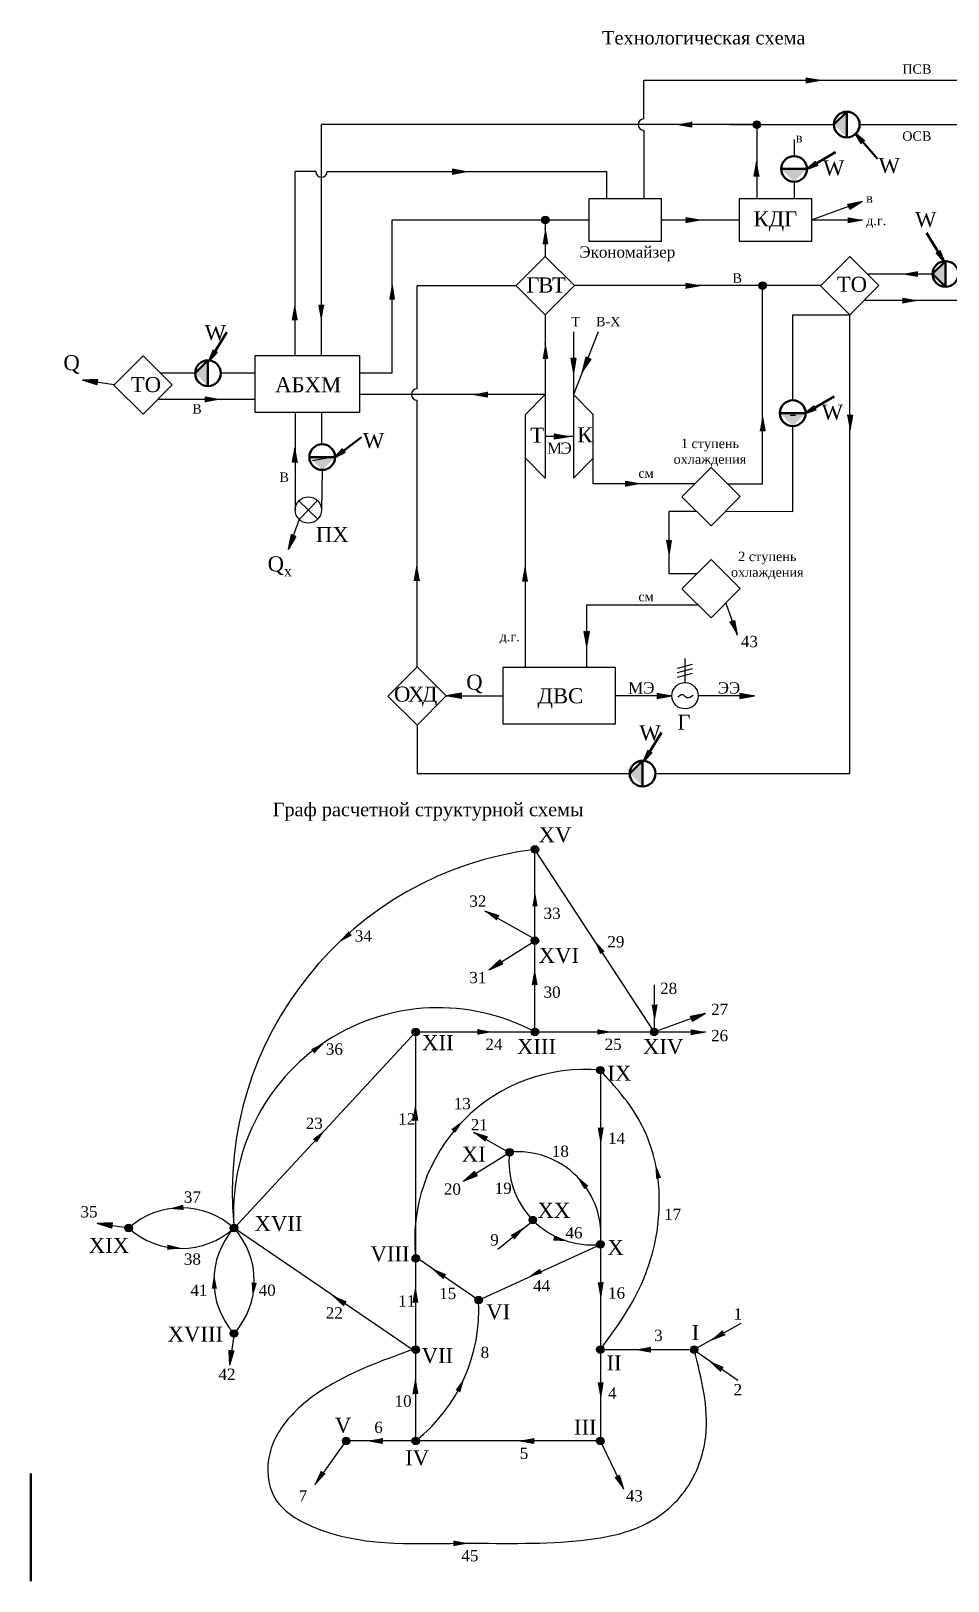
# Model space of a CAD drawing. Extents: x 1596 to 4332, y -1814 to 594.
# Drawn here: x 2235 to 2576, y 5 to 582 of the extents above; entities that cross this region are included whole.
import ezdxf

# ---------------------------------------------------------------- set-up
doc = ezdxf.new("R2010")
doc.units = 0
doc.header["$MEASUREMENT"] = 0
for name, color, linetype, lineweight in [('1 Схема структурная', 240, 'Continuous', 50), ('линии', 7, 'Continuous', 30), ('Оборудование', 7, 'Continuous', 30), ('Основная', 7, 'Continuous', 50)]:
    doc.layers.add(name, color=color, linetype=linetype, lineweight=lineweight)
doc.styles.add('МОЙСКИЙ', font='timesi.ttf')

msp = doc.modelspace()

# ---------------------------------------------------------------- hatches: boundary and pattern name
at = {"layer": '1 Схема структурная'}
h = msp.add_hatch(color=0, dxfattribs=at)
h.dxf.hatch_style = 1
h.paths.add_polyline_path([(2533.87, 547.26), (2538.67, 542.46), (2538.67, 552.05)])
h = msp.add_hatch(color=0, dxfattribs=at)
h.dxf.hatch_style = 1
h.paths.add_polyline_path([(2519.05, 525.94), (2523.85, 530.73), (2514.26, 530.73)])
h = msp.add_hatch(color=0, dxfattribs=at)
h.dxf.hatch_style = 1
h.paths.add_polyline_path([(2570.63, 491.64), (2575.43, 486.84), (2575.43, 496.43)])
h = msp.add_hatch(color=0, dxfattribs=at)
h.dxf.hatch_style = 1
h.paths.add_polyline_path([(2295.95, 454.68), (2300.74, 449.89), (2300.74, 459.47)])
h = msp.add_hatch(color=0, dxfattribs=at)
h.dxf.hatch_style = 1
h.paths.add_polyline_path([(2518.54, 435.01), (2523.33, 439.8), (2513.74, 439.8)])
h = msp.add_hatch(color=0, dxfattribs=at)
h.dxf.hatch_style = 1
h.paths.add_polyline_path([(2343.3, 418.64), (2348.1, 423.44), (2338.51, 423.44)])
h = msp.add_hatch(color=0, dxfattribs=at)
h.dxf.hatch_style = 1
h.paths.add_polyline_path([(2457.83, 305.62), (2462.62, 300.82), (2462.62, 310.41)])
at = {"layer": 'линии'}
h = msp.add_hatch(color=256, dxfattribs=at)
h.dxf.hatch_style = 1
h.paths.add_polyline_path([(2523.39, 564.7), (2523.39, 562.75), (2528.9, 563.73)])
h = msp.add_hatch(color=256, dxfattribs=at)
h.dxf.hatch_style = 1
h.paths.add_polyline_path([(2503.77, 547.26, 1), (2506.57, 547.26, 1)])
h = msp.add_hatch(color=256, dxfattribs=at)
h.dxf.hatch_style = 1
h.paths.add_polyline_path([(2475.3, 547.26), (2480.81, 546.29), (2480.81, 548.23)])
h = msp.add_hatch(color=256, dxfattribs=at)
h.dxf.hatch_style = 1
h.paths.add_polyline_path([(2505.17, 533.52), (2504.19, 528.01), (2506.14, 528.01)])
h = msp.add_hatch(color=256, dxfattribs=at)
h.dxf.hatch_style = 1
h.paths.add_polyline_path([(2391.64, 530.75), (2391.64, 528.81), (2397.16, 529.78)])
h = msp.add_hatch(color=256, dxfattribs=at)
h.dxf.hatch_style = 1
h.paths.add_polyline_path([(2544.55, 518.69), (2539.05, 517.63), (2539.75, 515.82)])
h = msp.add_hatch(color=256, dxfattribs=at)
h.dxf.hatch_style = 1
h.paths.add_polyline_path([(2424.98, 511.75, 1), (2427.78, 511.75, 1)])
h = msp.add_hatch(color=256, dxfattribs=at)
h.dxf.hatch_style = 1
h.paths.add_polyline_path([(2426.38, 508.56), (2427.35, 503.04), (2425.41, 503.04)])
h = msp.add_hatch(color=256, dxfattribs=at)
h.dxf.hatch_style = 1
h.paths.add_polyline_path([(2426.38, 508.56), (2427.35, 503.04), (2425.41, 503.04)])
h = msp.add_hatch(color=256, dxfattribs=at)
h.dxf.hatch_style = 1
h.paths.add_polyline_path([(2478.6, 512.72), (2478.6, 510.77), (2484.12, 511.75)])
h = msp.add_hatch(color=256, dxfattribs=at)
h.dxf.hatch_style = 1
h.paths.add_polyline_path([(2544.55, 511.75), (2539.04, 510.77), (2539.04, 512.72)])
h = msp.add_hatch(color=256, dxfattribs=at)
h.dxf.hatch_style = 1
h.paths.add_polyline_path([(2559.35, 491.64), (2564.86, 490.67), (2564.86, 492.61)])
h = msp.add_hatch(color=256, dxfattribs=at)
h.dxf.hatch_style = 1
h.paths.add_polyline_path([(2369.29, 487.94), (2370.27, 482.43), (2368.32, 482.43)])
h = msp.add_hatch(color=256, dxfattribs=at)
h.dxf.hatch_style = 1
h.paths.add_polyline_path([(2369.29, 487.94), (2370.27, 482.43), (2368.32, 482.43)])
h = msp.add_hatch(color=256, dxfattribs=at)
h.dxf.hatch_style = 1
h.paths.add_polyline_path([(2478.6, 488.27), (2478.6, 486.32), (2484.12, 487.3)])
h = msp.add_hatch(color=256, dxfattribs=at)
h.dxf.hatch_style = 1
h.paths.add_polyline_path([(2505.9, 487.3, 1), (2508.7, 487.3, 1)])
h = msp.add_hatch(color=256, dxfattribs=at)
h.dxf.hatch_style = 1
h.paths.add_polyline_path([(2333.23, 479.9), (2332.26, 474.39), (2334.2, 474.39)])
h = msp.add_hatch(color=256, dxfattribs=at)
h.dxf.hatch_style = 1
h.paths.add_polyline_path([(2343.03, 474.39), (2342.06, 479.9), (2344, 479.9)])
h = msp.add_hatch(color=256, dxfattribs=at)
h.dxf.hatch_style = 1
h.paths.add_polyline_path([(2564.86, 481.84), (2559.35, 480.87), (2559.35, 482.81)])
h = msp.add_hatch(color=256, dxfattribs=at)
h.dxf.hatch_style = 1
h.paths.add_polyline_path([(2426.38, 465.76), (2427.35, 460.24), (2425.41, 460.24)])
h = msp.add_hatch(color=256, dxfattribs=at)
h.dxf.hatch_style = 1
h.paths.add_polyline_path([(2426.38, 465.76), (2427.35, 460.24), (2425.41, 460.24)])
h = msp.add_hatch(color=256, dxfattribs=at)
h.dxf.hatch_style = 1
h.paths.add_polyline_path([(2436.83, 454.73), (2437.8, 460.24), (2435.86, 460.24)])
h = msp.add_hatch(color=256, dxfattribs=at)
h.dxf.hatch_style = 1
h.paths.add_polyline_path([(2436.83, 454.73), (2437.8, 460.24), (2435.86, 460.24)])
h = msp.add_hatch(color=256, dxfattribs=at)
h.dxf.hatch_style = 1
h.paths.add_polyline_path([(2440.16, 455.31), (2443.3, 459.95), (2441.52, 460.74)])
h = msp.add_hatch(color=256, dxfattribs=at)
h.dxf.hatch_style = 1
h.paths.add_polyline_path([(2440.16, 455.31), (2443.3, 459.95), (2441.52, 460.74)])
h = msp.add_hatch(color=256, dxfattribs=at)
h.dxf.hatch_style = 1
h.paths.add_polyline_path([(2254.04, 452.04), (2259.38, 450.37), (2259.63, 452.3)])
h = msp.add_hatch(color=256, dxfattribs=at)
h.dxf.hatch_style = 1
h.paths.add_polyline_path([(2305.31, 444.88), (2299.8, 445.85), (2299.8, 443.91)])
h = msp.add_hatch(color=256, dxfattribs=at)
h.dxf.hatch_style = 1
h.paths.add_polyline_path([(2399.22, 446.76), (2404.73, 445.79), (2404.73, 447.73)])
h = msp.add_hatch(color=256, dxfattribs=at)
h.dxf.hatch_style = 1
h.paths.add_polyline_path([(2507.27, 438.83), (2508.24, 433.31), (2506.29, 433.31)])
h = msp.add_hatch(color=256, dxfattribs=at)
h.dxf.hatch_style = 1
h.paths.add_polyline_path([(2539.78, 433.52), (2540.75, 439.04), (2538.81, 439.04)])
h = msp.add_hatch(color=256, dxfattribs=at)
h.dxf.hatch_style = 1
h.paths.add_polyline_path([(2429.71, 432.15), (2429.71, 430.2), (2435.23, 431.17)])
h = msp.add_hatch(color=256, dxfattribs=at)
h.dxf.hatch_style = 1
h.paths.add_polyline_path([(2333.23, 427.05), (2332.26, 421.54), (2334.2, 421.54)])
h = msp.add_hatch(color=256, dxfattribs=at)
h.dxf.hatch_style = 1
h.paths.add_polyline_path([(2461.91, 413.47), (2456.39, 414.44), (2456.39, 412.5)])
h = msp.add_hatch(color=256, dxfattribs=at)
h.dxf.hatch_style = 1
h.paths.add_polyline_path([(2333.5, 393.9), (2331.68, 394.59), (2330.63, 389.09)])
h = msp.add_hatch(color=256, dxfattribs=at)
h.dxf.hatch_style = 1
h.paths.add_polyline_path([(2472.33, 386.93), (2473.31, 392.44), (2471.36, 392.44)])
h = msp.add_hatch(color=256, dxfattribs=at)
h.dxf.hatch_style = 1
h.paths.add_polyline_path([(2378.65, 383.06), (2377.68, 377.55), (2379.62, 377.55)])
h = msp.add_hatch(color=256, dxfattribs=at)
h.dxf.hatch_style = 1
h.paths.add_polyline_path([(2418.95, 382.73), (2417.98, 377.22), (2419.93, 377.22)])
h = msp.add_hatch(color=256, dxfattribs=at)
h.dxf.hatch_style = 1
h.paths.add_polyline_path([(2441.72, 353.06), (2442.7, 358.57), (2440.75, 358.57)])
h = msp.add_hatch(color=256, dxfattribs=at)
h.dxf.hatch_style = 1
h.paths.add_polyline_path([(2497.9, 357.16), (2496.79, 362.65), (2494.98, 361.94)])
h = msp.add_hatch(color=256, dxfattribs=at)
h.dxf.hatch_style = 1
h.paths.add_polyline_path([(2389.52, 334.59), (2395.04, 333.62), (2395.04, 335.56)])
h = msp.add_hatch(color=256, dxfattribs=at)
h.dxf.hatch_style = 1
h.paths.add_polyline_path([(2468.01, 335.56), (2468.01, 333.62), (2473.52, 334.59)])
h = msp.add_hatch(color=256, dxfattribs=at)
h.dxf.hatch_style = 1
h.paths.add_polyline_path([(2498.81, 335.56), (2498.81, 333.62), (2504.32, 334.59)])
h = msp.add_hatch(color=256, dxfattribs=at)
h.dxf.hatch_style = 1
h.paths.add_polyline_path([(2421.14, 277.39, 1), (2423.94, 277.39, 1)])
h = msp.add_hatch(color=256, dxfattribs=at)
h.dxf.hatch_style = 1
h.paths.add_polyline_path([(2422.56, 261.71), (2421.58, 256.2), (2423.53, 256.2)])
h = msp.add_hatch(color=256, dxfattribs=at)
h.dxf.hatch_style = 1
h.paths.add_polyline_path([(2403.91, 254.42), (2408.29, 250.92), (2409.22, 252.63)])
h = msp.add_hatch(color=256, dxfattribs=at)
h.dxf.hatch_style = 1
h.paths.add_polyline_path([(2349.44, 242.71), (2354.36, 245.39), (2353.14, 246.91)])
h = msp.add_hatch(color=256, dxfattribs=at)
h.dxf.hatch_style = 1
h.paths.add_polyline_path([(2421.14, 243.41, 1), (2423.94, 243.41, 1)])
h = msp.add_hatch(color=256, dxfattribs=at)
h.dxf.hatch_style = 1
h.paths.add_polyline_path([(2444.67, 243.56), (2446.86, 238.41), (2448.49, 239.46)])
h = msp.add_hatch(color=256, dxfattribs=at)
h.dxf.hatch_style = 1
h.paths.add_polyline_path([(2405.31, 232.46), (2410.47, 234.63), (2409.42, 236.27)])
h = msp.add_hatch(color=256, dxfattribs=at)
h.dxf.hatch_style = 1
h.paths.add_polyline_path([(2422.56, 232.38), (2421.58, 226.86), (2423.53, 226.86)])
h = msp.add_hatch(color=256, dxfattribs=at)
h.dxf.hatch_style = 1
h.paths.add_polyline_path([(2466.94, 214.08), (2467.91, 219.59), (2465.96, 219.59)])
h = msp.add_hatch(color=256, dxfattribs=at)
h.dxf.hatch_style = 1
h.paths.add_polyline_path([(2486.01, 216.37), (2480.51, 215.31), (2481.2, 213.49)])
h = msp.add_hatch(color=256, dxfattribs=at)
h.dxf.hatch_style = 1
h.paths.add_polyline_path([(2376.74, 209.42, 1), (2379.54, 209.42, 1)])
h = msp.add_hatch(color=256, dxfattribs=at)
h.dxf.hatch_style = 1
h.paths.add_polyline_path([(2406.93, 209.42), (2401.42, 210.4), (2401.42, 208.45)])
h = msp.add_hatch(color=256, dxfattribs=at)
h.dxf.hatch_style = 1
h.paths.add_polyline_path([(2421.14, 209.42, 1), (2423.94, 209.42, 1)])
h = msp.add_hatch(color=256, dxfattribs=at)
h.dxf.hatch_style = 1
h.paths.add_polyline_path([(2451.33, 209.42), (2445.81, 210.4), (2445.81, 208.45)])
h = msp.add_hatch(color=256, dxfattribs=at)
h.dxf.hatch_style = 1
h.paths.add_polyline_path([(2465.54, 209.42, 1), (2468.34, 209.42, 1)])
h = msp.add_hatch(color=256, dxfattribs=at)
h.dxf.hatch_style = 1
h.paths.add_polyline_path([(2486.01, 209.42), (2480.49, 208.45), (2480.49, 210.4)])
h = msp.add_hatch(color=256, dxfattribs=at)
h.dxf.hatch_style = 1
h.paths.add_polyline_path([(2344.24, 205.48), (2339.22, 202.99), (2340.37, 201.43)])
h = msp.add_hatch(color=256, dxfattribs=at)
h.dxf.hatch_style = 1
h.paths.add_polyline_path([(2445.49, 195.19, 1), (2448.29, 195.19, 1)])
h = msp.add_hatch(color=256, dxfattribs=at)
h.dxf.hatch_style = 1
h.paths.add_polyline_path([(2378.16, 181.89), (2377.19, 176.37), (2379.13, 176.37)])
h = msp.add_hatch(color=256, dxfattribs=at)
h.dxf.hatch_style = 1
h.paths.add_polyline_path([(2395.88, 176.48), (2391.36, 173.18), (2392.76, 171.84)])
h = msp.add_hatch(color=256, dxfattribs=at)
h.dxf.hatch_style = 1
h.paths.add_polyline_path([(2446.88, 168.29), (2447.85, 173.81), (2445.9, 173.81)])
h = msp.add_hatch(color=256, dxfattribs=at)
h.dxf.hatch_style = 1
h.paths.add_polyline_path([(2344.3, 172.91), (2339.84, 169.53), (2341.26, 168.21)])
h = msp.add_hatch(color=256, dxfattribs=at)
h.dxf.hatch_style = 1
h.paths.add_polyline_path([(2399.62, 172.03), (2404, 168.54), (2404.93, 170.24)])
h = msp.add_hatch(color=256, dxfattribs=at)
h.dxf.hatch_style = 1
h.paths.add_polyline_path([(2411.67, 164.65, 1), (2414.47, 164.65, 1)])
h = msp.add_hatch(color=256, dxfattribs=at)
h.dxf.hatch_style = 1
h.paths.add_polyline_path([(2395.84, 153.71), (2401.01, 155.87), (2399.95, 157.51)])
h = msp.add_hatch(color=256, dxfattribs=at)
h.dxf.hatch_style = 1
h.paths.add_polyline_path([(2467.41, 160.32), (2467.62, 154.73), (2469.52, 155.14)])
h = msp.add_hatch(color=256, dxfattribs=at)
h.dxf.hatch_style = 1
h.paths.add_polyline_path([(2438.13, 155.72), (2440.93, 150.87), (2442.42, 152.13)])
h = msp.add_hatch(color=256, dxfattribs=at)
h.dxf.hatch_style = 1
h.paths.add_polyline_path([(2286.09, 143.57), (2291.68, 143.15), (2291.49, 145.08)])
h = msp.add_hatch(color=256, dxfattribs=at)
h.dxf.hatch_style = 1
h.paths.add_polyline_path([(2420.35, 139.37, 1), (2423.15, 139.37, 1)])
h = msp.add_hatch(color=256, dxfattribs=at)
h.dxf.hatch_style = 1
h.paths.add_polyline_path([(2259.43, 138.1), (2264.77, 136.42), (2265.02, 138.35)])
h = msp.add_hatch(color=256, dxfattribs=at)
h.dxf.hatch_style = 1
h.paths.add_polyline_path([(2269.81, 136.39, 1), (2272.61, 136.39, 1)])
h = msp.add_hatch(color=256, dxfattribs=at)
h.dxf.hatch_style = 1
h.paths.add_polyline_path([(2309.06, 136.39, 1), (2311.86, 136.39, 1)])
h = msp.add_hatch(color=256, dxfattribs=at)
h.dxf.hatch_style = 1
h.paths.add_polyline_path([(2418.51, 136.48), (2413.68, 133.64), (2414.95, 132.16)])
h = msp.add_hatch(color=256, dxfattribs=at)
h.dxf.hatch_style = 1
h.paths.add_polyline_path([(2434.92, 131.5), (2429.32, 131.78), (2429.76, 133.68)])
h = msp.add_hatch(color=256, dxfattribs=at)
h.dxf.hatch_style = 1
h.paths.add_polyline_path([(2291.11, 128.88), (2285.68, 130.25), (2285.53, 128.31)])
h = msp.add_hatch(color=256, dxfattribs=at)
h.dxf.hatch_style = 1
h.paths.add_polyline_path([(2445.49, 130.3, 1), (2448.29, 130.3, 1)])
h = msp.add_hatch(color=256, dxfattribs=at)
h.dxf.hatch_style = 1
h.paths.add_polyline_path([(2376.74, 125.13, 1), (2379.54, 125.13, 1)])
h = msp.add_hatch(color=256, dxfattribs=at)
h.dxf.hatch_style = 1
h.paths.add_polyline_path([(2384.33, 121.33), (2388.43, 117.53), (2389.49, 119.16)])
h = msp.add_hatch(color=256, dxfattribs=at)
h.dxf.hatch_style = 1
h.paths.add_polyline_path([(2419.84, 117.99), (2425.21, 119.57), (2424.35, 121.31)])
h = msp.add_hatch(color=256, dxfattribs=at)
h.dxf.hatch_style = 1
h.paths.add_polyline_path([(2303.01, 119.34), (2302.16, 113.8), (2304.1, 113.84)])
h = msp.add_hatch(color=256, dxfattribs=at)
h.dxf.hatch_style = 1
h.paths.add_polyline_path([(2317.35, 110.59), (2318.95, 115.95), (2317.02, 116.18)])
h = msp.add_hatch(color=256, dxfattribs=at)
h.dxf.hatch_style = 1
h.paths.add_polyline_path([(2446.88, 110.69), (2447.85, 116.2), (2445.9, 116.2)])
h = msp.add_hatch(color=256, dxfattribs=at)
h.dxf.hatch_style = 1
h.paths.add_polyline_path([(2347.28, 111.26), (2351.38, 107.45), (2352.44, 109.09)])
h = msp.add_hatch(color=256, dxfattribs=at)
h.dxf.hatch_style = 1
h.paths.add_polyline_path([(2378.16, 114.1), (2377.19, 108.58), (2379.13, 108.58)])
h = msp.add_hatch(color=256, dxfattribs=at)
h.dxf.hatch_style = 1
h.paths.add_polyline_path([(2400.15, 109.58, 1), (2402.95, 109.58, 1)])
h = msp.add_hatch(color=256, dxfattribs=at)
h.dxf.hatch_style = 1
h.paths.add_polyline_path([(2311.86, 97.14, 1), (2309.06, 97.14, 1)])
h = msp.add_hatch(color=256, dxfattribs=at)
h.dxf.hatch_style = 1
h.paths.add_polyline_path([(2488.12, 94.7), (2493.35, 96.69), (2492.36, 98.36)])
h = msp.add_hatch(color=256, dxfattribs=at)
h.dxf.hatch_style = 1
h.paths.add_polyline_path([(2376.74, 91.15, 1), (2379.54, 91.15, 1)])
h = msp.add_hatch(color=256, dxfattribs=at)
h.dxf.hatch_style = 1
h.paths.add_polyline_path([(2445.49, 91.15, 1), (2448.29, 91.15, 1)])
h = msp.add_hatch(color=256, dxfattribs=at)
h.dxf.hatch_style = 1
h.paths.add_polyline_path([(2480.43, 91.15, 1), (2483.23, 91.15, 1)])
h = msp.add_hatch(color=256, dxfattribs=at)
h.dxf.hatch_style = 1
h.paths.add_polyline_path([(2308.76, 85.36), (2310.43, 90.7), (2308.5, 90.95)])
h = msp.add_hatch(color=256, dxfattribs=at)
h.dxf.hatch_style = 1
h.paths.add_polyline_path([(2459.95, 91.15), (2465.46, 90.17), (2465.46, 92.12)])
h = msp.add_hatch(color=256, dxfattribs=at)
h.dxf.hatch_style = 1
h.paths.add_polyline_path([(2487.68, 86.82), (2491.79, 83.01), (2492.85, 84.65)])
h = msp.add_hatch(color=256, dxfattribs=at)
h.dxf.hatch_style = 1
h.paths.add_polyline_path([(2378.16, 80.12), (2377.19, 74.6), (2379.13, 74.6)])
h = msp.add_hatch(color=256, dxfattribs=at)
h.dxf.hatch_style = 1
h.paths.add_polyline_path([(2396.28, 80.6), (2392.95, 76.1), (2394.69, 75.23)])
h = msp.add_hatch(color=256, dxfattribs=at)
h.dxf.hatch_style = 1
h.paths.add_polyline_path([(2446.88, 73.4), (2447.85, 78.91), (2445.9, 78.91)])
h = msp.add_hatch(color=256, dxfattribs=at)
h.dxf.hatch_style = 1
h.paths.add_polyline_path([(2350.81, 57.17, 1), (2353.61, 57.17, 1)])
h = msp.add_hatch(color=256, dxfattribs=at)
h.dxf.hatch_style = 1
h.paths.add_polyline_path([(2360.17, 57.17), (2365.68, 56.19), (2365.68, 58.14)])
h = msp.add_hatch(color=256, dxfattribs=at)
h.dxf.hatch_style = 1
h.paths.add_polyline_path([(2376.74, 57.17, 1), (2379.54, 57.17, 1)])
h = msp.add_hatch(color=256, dxfattribs=at)
h.dxf.hatch_style = 1
h.paths.add_polyline_path([(2416.44, 57.17), (2421.95, 56.19), (2421.95, 58.14)])
h = msp.add_hatch(color=256, dxfattribs=at)
h.dxf.hatch_style = 1
h.paths.add_polyline_path([(2445.49, 57.17, 1), (2448.29, 57.17, 1)])
h = msp.add_hatch(color=256, dxfattribs=at)
h.dxf.hatch_style = 1
h.paths.add_polyline_path([(2340.49, 40.98), (2344.41, 44.99), (2342.8, 46.08)])
h = msp.add_hatch(color=256, dxfattribs=at)
h.dxf.hatch_style = 1
h.paths.add_polyline_path([(2455.49, 39.13), (2453.85, 44.49), (2452.12, 43.6)])
h = msp.add_hatch(color=256, dxfattribs=at)
h.dxf.hatch_style = 1
h.paths.add_polyline_path([(2397.97, 19.02), (2392.45, 19.99), (2392.45, 18.04)])

# ---------------------------------------------------------------- linework, layer by layer
at = {"layer": '1 Схема структурная', "color": 0}
for p, q in [((2533.87, 547.26), (2538.67, 552.05)), ((2538.67, 552.05), (2538.67, 542.46)), ((2542.01, 543.82), (2550.13, 534.52)), ((2542.01, 543.82), (2545.29, 541.1)), ((2542.01, 543.82), (2544.23, 540.18)), ((2523.85, 530.73), (2534.49, 536.98)), ((2523.85, 530.73), (2527.12, 533.45)), ((2523.85, 530.73), (2527.83, 532.24)), ((2514.26, 530.73), (2523.85, 530.73)), ((2574.79, 496.39), (2568.34, 506.92)), ((2570.63, 491.64), (2575.43, 496.43)), ((2574.79, 496.39), (2572.01, 499.62)), ((2574.79, 496.39), (2573.21, 500.34)), ((2575.43, 496.43), (2575.43, 486.84)), ((2575.43, 486.84), (2570.63, 491.64)), ((2301.38, 459.43), (2307.83, 469.96)), ((2301.38, 459.43), (2302.96, 463.39)), ((2301.38, 459.43), (2304.15, 462.66)), ((2295.95, 454.68), (2300.74, 459.47)), ((2300.74, 459.47), (2300.74, 449.89)), ((2523.33, 439.8), (2533.98, 446.06)), ((2513.74, 439.8), (2523.33, 439.8)), ((2523.33, 439.8), (2526.61, 442.52)), ((2523.33, 439.8), (2527.32, 441.31)), ((2348.1, 423.44), (2357.94, 430.88)), ((2338.51, 423.44), (2348.1, 423.44)), ((2348.1, 423.44), (2351.01, 426.54)), ((2348.1, 423.44), (2351.86, 425.43)), ((2463.26, 310.37), (2469.71, 320.9)), ((2463.26, 310.37), (2464.84, 314.33)), ((2463.26, 310.37), (2466.03, 313.6)), ((2457.83, 305.62), (2462.62, 310.41)), ((2462.62, 310.41), (2462.62, 300.82))]:
    msp.add_line(p, q, dxfattribs=at)
for centre in [(2538.67, 547.26), (2519.05, 530.73), (2575.43, 491.64), (2300.74, 454.68), (2518.54, 439.8), (2343.3, 423.44), (2462.62, 305.62)]:
    msp.add_circle(centre, 4.79, dxfattribs=at)
at = {"layer": 'линии'}
for p, q in [((2463.07, 549.36), (2463.07, 563.73)), ((2463.07, 563.73), (2582.2, 563.73)), ((2523.39, 564.7), (2528.9, 563.73)), ((2523.39, 562.75), (2528.9, 563.73)), ((2343.03, 461.33), (2343.03, 547.26)), ((2505.17, 547.26), (2343.03, 547.26)), ((2463.07, 545.16), (2463.07, 519.79)), ((2480.81, 546.29), (2475.3, 547.26)), ((2480.81, 548.23), (2480.81, 546.29)), ((2495.13, 547.26), (2533.87, 547.26)), ((2505.17, 547.26), (2505.17, 519.79)), ((2543.46, 547.26), (2582.2, 547.26)), ((2519.05, 541.67), (2519.05, 535.52)), ((2504.19, 528.01), (2505.17, 533.52)), ((2333.23, 461.33), (2333.23, 529.78)), ((2340.93, 529.78), (2333.23, 529.78)), ((2345.13, 529.78), (2449.18, 529.78)), ((2391.64, 530.75), (2397.16, 529.78)), ((2391.64, 528.81), (2397.16, 529.78)), ((2449.18, 529.78), (2449.18, 519.79)), ((2506.14, 528.01), (2504.19, 528.01)), ((2519.05, 525.94), (2519.05, 519.79)), ((2525.48, 511.75), (2544.55, 518.69)), ((2539.05, 517.63), (2544.55, 518.69)), ((2539.75, 515.82), (2539.05, 517.63)), ((2539.75, 515.82), (2544.55, 518.69)), ((2369.29, 454.68), (2369.29, 511.75)), ((2369.29, 511.75), (2442.75, 511.75)), ((2426.38, 511.75), (2426.38, 498.12)), ((2427.35, 503.04), (2426.38, 508.56)), ((2427.35, 503.04), (2426.38, 508.56)), ((2469.5, 511.75), (2498.74, 511.75)), ((2478.6, 512.72), (2484.12, 511.75)), ((2478.6, 510.77), (2484.12, 511.75)), ((2525.48, 511.75), (2544.55, 511.75)), ((2539.04, 510.77), (2544.55, 511.75)), ((2425.41, 503.04), (2427.35, 503.04)), ((2425.41, 503.04), (2427.35, 503.04)), ((2426.38, 498.12), (2437.25, 487.3)), ((2539.78, 498.12), (2550.65, 487.3)), ((2546.29, 491.64), (2570.63, 491.64)), ((2564.86, 490.67), (2559.35, 491.64)), ((2564.86, 492.61), (2564.86, 490.67)), ((2370.27, 482.43), (2369.29, 487.94)), ((2370.27, 482.43), (2369.29, 487.94)), ((2415.51, 487.21), (2378.65, 487.21)), ((2378.65, 448.86), (2378.65, 487.21)), ((2426.38, 476.38), (2415.51, 487.21)), ((2437.25, 487.3), (2426.38, 476.38)), ((2528.99, 487.3), (2437.25, 487.3)), ((2478.6, 488.27), (2484.12, 487.3)), ((2478.6, 486.32), (2484.12, 487.3)), ((2507.3, 413.47), (2507.3, 487.3)), ((2539.78, 476.38), (2528.91, 487.21)), ((2550.65, 487.3), (2539.78, 476.38)), ((2332.26, 474.39), (2333.23, 479.9)), ((2342.06, 479.9), (2343.03, 474.39)), ((2344, 479.9), (2342.06, 479.9)), ((2368.32, 482.43), (2370.27, 482.43)), ((2368.32, 482.43), (2370.27, 482.43)), ((2545.22, 481.84), (2611.61, 481.84)), ((2559.35, 480.87), (2564.86, 481.84)), ((2426.38, 476.38), (2426.38, 446.76)), ((2518.54, 444.6), (2518.54, 476.38)), ((2518.54, 476.38), (2539.78, 476.38)), ((2539.78, 305.62), (2539.78, 476.38)), ((2436.83, 470.03), (2436.83, 446.76)), ((2446.08, 470.03), (2436.83, 446.76)), ((2427.35, 460.24), (2426.38, 465.76)), ((2427.35, 460.24), (2426.38, 465.76)), ((2276.6, 461.17), (2287.47, 450.34)), ((2425.41, 460.24), (2427.35, 460.24)), ((2425.41, 460.24), (2427.35, 460.24)), ((2435.86, 460.24), (2436.83, 454.73)), ((2435.86, 460.24), (2437.8, 460.24)), ((2435.86, 460.24), (2436.83, 454.73)), ((2435.86, 460.24), (2437.8, 460.24)), ((2437.8, 460.24), (2436.83, 454.73)), ((2437.8, 460.24), (2436.83, 454.73)), ((2441.52, 460.74), (2440.16, 455.31)), ((2441.52, 460.74), (2440.16, 455.31)), ((2443.3, 459.95), (2440.16, 455.31)), ((2443.3, 459.95), (2440.16, 455.31)), ((2441.52, 460.74), (2443.3, 459.95)), ((2441.52, 460.74), (2443.3, 459.95)), ((2259.63, 452.3), (2254.04, 452.04)), ((2265.81, 450.34), (2254.04, 452.04)), ((2259.38, 450.37), (2254.04, 452.04)), ((2259.63, 452.3), (2259.38, 450.37)), ((2276.6, 439.42), (2265.73, 450.25)), ((2287.47, 450.34), (2276.6, 439.42)), ((2295.95, 454.68), (2283.11, 454.68)), ((2318.37, 454.68), (2305.54, 454.68)), ((2369.29, 454.68), (2357.14, 454.68)), ((2318.37, 444.88), (2282.04, 444.88)), ((2299.8, 445.85), (2305.31, 444.88)), ((2299.8, 443.91), (2299.8, 445.85)), ((2426.38, 446.76), (2357.14, 446.76)), ((2378.65, 345.42), (2378.65, 444.66)), ((2404.73, 445.79), (2399.22, 446.76)), ((2404.73, 447.73), (2404.73, 445.79)), ((2418.95, 439.33), (2426.38, 446.76)), ((2426.38, 446.76), (2426.38, 415.59)), ((2444.26, 439.33), (2436.83, 446.76)), ((2436.83, 446.76), (2436.83, 415.59)), ((2333.23, 440.11), (2333.23, 403.77)), ((2343.03, 440.11), (2343.03, 428.22)), ((2418.95, 423.02), (2418.95, 439.33)), ((2444.26, 423.02), (2444.26, 439.33)), ((2508.24, 433.31), (2507.27, 438.83)), ((2517.57, 439.04), (2519.51, 439.04)), ((2538.81, 439.04), (2540.75, 439.04)), ((2540.75, 439.04), (2539.78, 433.52)), ((2506.29, 433.31), (2508.24, 433.31)), ((2518.54, 403.22), (2518.54, 435.01)), ((2436.88, 431.17), (2426.38, 431.17)), ((2429.71, 432.15), (2435.23, 431.17)), ((2429.71, 432.15), (2429.71, 430.2)), ((2429.71, 430.2), (2435.23, 431.17)), ((2332.26, 421.54), (2333.23, 427.05)), ((2334.2, 421.54), (2332.26, 421.54)), ((2339.68, 422.19), (2345.2, 423.16)), ((2418.95, 413.47), (2418.95, 423.02)), ((2418.95, 423.02), (2426.38, 415.59)), ((2444.26, 423.02), (2436.83, 415.59)), ((2444.26, 413.47), (2444.26, 423.02)), ((2343.3, 418.64), (2343.03, 403.77)), ((2488.15, 419.55), (2499.02, 408.72)), ((2418.95, 345.09), (2418.95, 413.47)), ((2482.09, 413.47), (2444.26, 413.47)), ((2456.39, 414.44), (2461.91, 413.47)), ((2456.39, 412.5), (2456.39, 414.44)), ((2494.21, 413.47), (2507.3, 413.47)), ((2488.15, 397.81), (2477.28, 408.64)), ((2499.02, 408.72), (2488.15, 397.81)), ((2334.7, 400.28), (2330.63, 389.09)), ((2472.33, 403.22), (2472.33, 379.95)), ((2482.75, 403.22), (2472.33, 403.22)), ((2493.58, 403.26), (2518.54, 403.22)), ((2331.68, 394.59), (2330.63, 389.09)), ((2333.5, 393.9), (2330.63, 389.09)), ((2333.5, 393.9), (2331.68, 394.59)), ((2471.36, 392.44), (2473.31, 392.44)), ((2473.31, 392.44), (2472.33, 386.93)), ((2377.68, 377.55), (2378.65, 383.06)), ((2417.98, 377.22), (2418.95, 382.73)), ((2488.15, 385.36), (2499.02, 374.53)), ((2379.62, 377.55), (2377.68, 377.55)), ((2419.93, 377.22), (2417.98, 377.22)), ((2482.75, 379.95), (2472.33, 379.95)), ((2488.15, 363.62), (2477.28, 374.45)), ((2499.02, 374.53), (2488.15, 363.62)), ((2441.72, 368.36), (2441.72, 345.09)), ((2483.4, 368.36), (2441.72, 368.36)), ((2493.58, 369.07), (2497.9, 357.16)), ((2440.75, 358.57), (2441.72, 353.06)), ((2440.75, 358.57), (2442.7, 358.57)), ((2442.7, 358.57), (2441.72, 353.06)), ((2494.98, 361.94), (2496.79, 362.65)), ((2496.79, 362.65), (2497.9, 357.16)), ((2475.68, 344.85), (2481.17, 346.32)), ((2478.42, 339.49), (2478.42, 348.46)), ((2378.65, 345.42), (2389.52, 334.59)), ((2475.68, 343.23), (2481.17, 344.7)), ((2475.68, 341.53), (2481.17, 343)), ((2395.04, 335.56), (2389.52, 334.59)), ((2395.04, 335.56), (2395.04, 333.62)), ((2468.01, 335.56), (2473.52, 334.59)), ((2468.01, 335.56), (2468.01, 333.62)), ((2498.81, 335.56), (2504.32, 334.59)), ((2498.81, 335.56), (2498.81, 333.62)), ((2378.65, 323.67), (2367.78, 334.5)), ((2389.52, 334.59), (2378.65, 323.67)), ((2389.52, 334.59), (2410.52, 334.59)), ((2395.04, 333.62), (2389.52, 334.59)), ((2473.52, 334.59), (2452.52, 334.59)), ((2468.01, 333.62), (2473.52, 334.59)), ((2504.32, 334.59), (2483.32, 334.59)), ((2498.81, 333.62), (2504.32, 334.59)), ((2378.65, 323.67), (2378.65, 305.62)), ((2378.65, 305.62), (2457.83, 305.62)), ((2467.42, 305.62), (2539.78, 305.62)), ((2422.54, 243.41), (2422.54, 277.39)), ((2466.94, 209.42), (2422.54, 277.39)), ((2421.58, 244.43), (2403.91, 254.42)), ((2409.22, 252.63), (2403.91, 254.42)), ((2422.54, 243.19), (2405.31, 232.46)), ((2422.54, 209.42), (2422.54, 243.41)), ((2409.42, 236.27), (2405.31, 232.46)), ((2410.47, 234.63), (2405.31, 232.46)), ((2409.42, 236.27), (2410.47, 234.63)), ((2421.58, 226.86), (2422.56, 232.38)), ((2466.94, 226.95), (2466.94, 209.42)), ((2467.91, 219.59), (2466.94, 214.08)), ((2466.94, 209.42), (2486.01, 216.37)), ((2480.51, 215.31), (2486.01, 216.37)), ((2481.2, 213.49), (2480.51, 215.31)), ((2481.2, 213.49), (2486.01, 216.37)), ((2310.46, 136.39), (2378.14, 209.42)), ((2378.14, 125.13), (2378.14, 209.42)), ((2378.14, 209.42), (2422.54, 209.42)), ((2401.42, 208.45), (2401.42, 210.4)), ((2422.54, 209.42), (2466.94, 209.42)), ((2466.94, 209.42), (2486.01, 209.42)), ((2480.49, 208.45), (2486.01, 209.42)), ((2446.89, 195.19), (2446.89, 96.31)), ((2377.19, 176.37), (2378.16, 181.89)), ((2447.85, 173.81), (2446.88, 168.29)), ((2413.07, 164.43), (2399.62, 172.03)), ((2404.93, 170.24), (2399.62, 172.03)), ((2413.07, 164.43), (2395.84, 153.71)), ((2399.95, 157.51), (2395.84, 153.71)), ((2401.01, 155.87), (2395.84, 153.71)), ((2399.95, 157.51), (2401.01, 155.87)), ((2408.66, 128.5), (2423.09, 140.2)), ((2265.02, 138.35), (2259.43, 138.1)), ((2264.77, 136.42), (2259.43, 138.1)), ((2271.21, 136.39), (2259.43, 138.09)), ((2265.02, 138.35), (2264.77, 136.42)), ((2376.74, 91.15), (2310.46, 136.39)), ((2413.68, 133.64), (2418.51, 136.48)), ((2401.55, 109.58), (2446.89, 130.3)), ((2446.89, 130.3), (2446.89, 57.17)), ((2378.14, 91.15), (2378.14, 125.13)), ((2401.55, 109.58), (2379.45, 124.66)), ((2388.43, 117.53), (2384.33, 121.33)), ((2447.85, 116.2), (2446.88, 110.69)), ((2351.38, 107.45), (2347.28, 111.26)), ((2377.19, 108.58), (2378.16, 114.1)), ((2499.17, 100.91), (2482.98, 91.81)), ((2310.46, 97.14), (2308.76, 85.36)), ((2493.35, 96.69), (2488.12, 94.7)), ((2308.5, 90.95), (2308.76, 85.36)), ((2308.5, 90.95), (2310.43, 90.7)), ((2310.43, 90.7), (2308.76, 85.36)), ((2378.14, 57.17), (2378.14, 91.15)), ((2446.89, 91.15), (2483.23, 91.15)), ((2465.46, 90.17), (2459.95, 91.15)), ((2465.46, 92.12), (2465.46, 90.17)), ((2498.15, 79.67), (2482.81, 90.15)), ((2491.79, 83.01), (2487.68, 86.82)), ((2377.19, 74.6), (2378.16, 80.12)), ((2447.85, 78.91), (2446.88, 73.4)), ((2365.68, 58.14), (2365.68, 56.19)), ((2421.95, 58.14), (2421.95, 56.19)), ((2351.37, 56.04), (2340.49, 40.98)), ((2446.89, 57.17), (2352.21, 57.17)), ((2365.68, 56.19), (2360.17, 57.17)), ((2421.95, 56.19), (2416.44, 57.17)), ((2447.48, 55.89), (2455.49, 39.13)), ((2344.41, 44.99), (2340.49, 40.98)), ((2453.85, 44.49), (2455.49, 39.13)), ((2392.45, 18.04), (2392.45, 19.99))]:
    msp.add_line(p, q, dxfattribs=at)
for points in [[(2442.75, 519.79), (2469.5, 519.79), (2469.5, 503.71), (2442.75, 503.71)], [(2498.74, 519.79), (2525.48, 519.79), (2525.48, 503.71), (2498.74, 503.71)], [(2318.37, 461.33), (2357.14, 461.33), (2357.14, 440.11), (2318.37, 440.11)]]:
    msp.add_lwpolyline(points, close=True, dxfattribs=at)
for centre in [(2505.17, 547.26), (2426.38, 511.75), (2507.3, 487.3), (2422.54, 277.39), (2422.54, 243.41), (2378.14, 209.42), (2422.54, 209.42), (2466.94, 209.42), (2446.89, 195.19), (2413.07, 164.65), (2421.75, 139.37), (2271.21, 136.39), (2310.46, 136.39), (2446.89, 130.3), (2378.14, 125.13), (2401.55, 109.58), (2310.46, 97.14), (2378.14, 91.15), (2446.89, 91.15), (2481.83, 91.15), (2352.21, 57.17), (2378.14, 57.17), (2446.89, 57.17)]:
    msp.add_circle(centre, 1.4, dxfattribs=at)
for centre, radius, start, end in [((2463.07, 547.26), 2.1, 90, 270), ((2343.03, 529.78), 2.1, 180, 0), ((2378.65, 446.76), 2.1, 90, 270), ((2438.31, 149.85), 128.51, 97.05081, 185.38349), ((2386.55, 142.14), 76.3, 61.85556, 184.32273), ((2441.09, 132.12), 63.34, 84.74523, 186.34329), ((2443.79, 161.07), 30.93, 173.35451, 275.75165), ((2416.17, 133.87), 30.93, 353.35451, 95.75165), ((2290.83, 114.6), 29.33, 47.98483, 132.01517), ((2290.83, 158.18), 29.33, 227.98483, 312.01517), ((2332.25, 116.76), 29.33, 137.98483, 222.01517), ((2288.67, 116.76), 29.33, 317.98483, 42.01517), ((2339.18, 105.99), 62.47, 308.58786, 3.28786)]:
    msp.add_arc(centre, radius, start, end, dxfattribs=at)
for points in [[(2475.69, 334.08), (2477.43, 335.07), (2479.15, 333.99), (2481.44, 334.8)], [(2446.89, 91.15), (2461.13, 113.24), (2468.53, 153.03), (2461.77, 175.84), (2446.89, 195.19)], [(2377.95, 91.46), (2347.13, 78.44), (2331.93, 66.78), (2323.73, 52.38), (2325.5, 36.15), (2339.31, 25.44), (2394.55, 19.04), (2437.82, 19.91), (2465.85, 27.38), (2478.95, 39.4), (2486.12, 58.86), (2485.45, 75.13), (2481.9, 90.59)]]:
    msp.add_spline(points, degree=3, dxfattribs=at)
at = {"layer": 'Оборудование'}
for p, q in [((2415.59, 487.3), (2426.38, 498.12)), ((2528.99, 487.3), (2539.78, 498.12)), ((2265.81, 450.34), (2276.6, 461.17)), ((2477.36, 408.72), (2488.15, 419.55)), ((2341.63, 400.34), (2334.63, 407.21)), ((2334.7, 400.28), (2341.56, 407.27)), ((2477.36, 374.53), (2488.15, 385.36)), ((2367.86, 334.59), (2378.65, 345.42)), ((2452.52, 345.09), (2410.52, 345.09)), ((2410.52, 345.09), (2410.52, 324.09)), ((2452.52, 345.09), (2445.52, 345.09)), ((2452.52, 324.09), (2452.52, 345.09)), ((2410.52, 324.09), (2452.52, 324.09))]:
    msp.add_line(p, q, dxfattribs=at)
for centre in [(2338.13, 403.77), (2478.42, 334.59)]:
    msp.add_circle(centre, 4.9, dxfattribs=at)
at = {"layer": 'Основная', "color": 7}
msp.add_line((2234.84, 5), (2234.84, 45), dxfattribs=at)

# ---------------------------------------------------------------- texts
at = {"color": 7, "char_height": 5, "attachment_point": 1, "style": 'МОЙСКИЙ'}
for s, insert, width in [('{\\fTimes New Roman|b0|i0|c204|p18;Технологическая схема}', (2447.53, 582.1), 78.9897), ('{\\fTimes New Roman|b0|i0|c204|p18;Граф расчетной структурной схемы}', (2324.87, 294.75), 120.0455)]:
    msp.add_mtext(s, dxfattribs=dict(at, insert=insert, width=width))
at = {"layer": 'линии', "attachment_point": 1}
for s, insert, char_height in [('{\\fTimes New Roman|b0|i0|c204|p23;ПСВ}', (2559.32, 569.68), 3.5), ('{\\fTimes New Roman|b0|i0|c204|p23;в}', (2519.69, 544.12), 3.5), ('{\\fTimes New Roman|b0|i0|c204|p23;ОСВ}', (2559.32, 544.73), 3.5), ('{\\fTimes New Roman|b0|i0|c0|p23;W}', (2529.81, 533.93), 5.6), ('{\\fTimes New Roman|b0|i0|c0|p23;W}', (2550.51, 534.82), 5.6), ('{\\fTimes New Roman|b0|i0|c204|p23;в}', (2545.88, 521.63), 3.5), ('{\\fTimes New Roman|b0|i0|c204|p23; КДГ}', (2501.82, 514.95), 5.6), ('{\\fTimes New Roman|b0|i0|c0|p23;W}', (2564.1, 514.73), 5.6), ('{\\fTimes New Roman|b0|i0|c204|p23;д.г.}', (2545.88, 513.27), 3.5), ('{\\fTimes New Roman|b0|i0|c204|p23;Экономайзер}', (2439.06, 501.92), 4.2), ('{\\fTimes New Roman|b0|i0|c204|p23;В}', (2496.11, 491.87), 3.5), ('{\\fTimes New Roman|b0|i0|c204|p23;ТО}', (2534.94, 490.59), 5.6), ('{\\fTimes New Roman|b0|i0|c204|p23;\\T0.9;ГВТ}', (2419.35, 490.32), 5.6), ('{\\fTimes New Roman|b0|i0|c204|p23;Т}', (2436.08, 475.65), 3.5), ('{\\fTimes New Roman|b0|i0|c204|p23;В-Х}', (2445.26, 475.65), 3.5), ('{\\fTimes New Roman|b0|i0|c0|p23;W}', (2299.5, 472.62), 5.6), ('{\\fTimes New Roman|b0|i0|c0|p23;Q}', (2246.91, 461.41), 5.6), ('{\\fTimes New Roman|b0|i0|c204|p23;ТО}', (2272.01, 453.24), 5.6), ('{\\fTimes New Roman|b0|i0|c204|p23;АБХМ}', (2325.76, 453.19), 5.6), ('{\\fTimes New Roman|b0|i0|c204|p23;В}', (2294.89, 443.15), 3.5), ('{\\fTimes New Roman|b0|i0|c0|p23;W}', (2529.3, 443), 5.6), ('{\\fTimes New Roman|b0|i0|c204|p23;Т}', (2420.79, 434.43), 5.6), ('{\\fTimes New Roman|b0|i0|c204|p23;К}', (2438.29, 434.56), 5.6), ('{\\fTimes New Roman|b0|i0|c0|p23;W}', (2358.44, 432.4), 5.6), ('{\\fTimes New Roman|b0|i0|c204|p23;\\T0.9;МЭ}', (2426.99, 428.88), 4.2), ('\\pxqc;{\\fTimes New Roman|b0|i0|c204|p23;1 ступень охлаждения}', (2471.59, 430.28), 3.5), ('{\\fTimes New Roman|b0|i0|c204|p23;В}', (2327.39, 417.73), 3.5), ('{\\fTimes New Roman|b0|i0|c204|p23;см}', (2461.06, 419.22), 3.5), ('{\\fTimes New Roman|b0|i0|c204|p23;ПХ}', (2340.93, 397.41), 5.6), ('\\pxqc;{\\fTimes New Roman|b0|i0|c204|p23;2 ступень охлаждения}', (2492.95, 388.21), 3.5), ('\\A1;{\\fTimes New Roman|b0|i0|c0|p23;Q\\fTimes New Roman|b0|i0|c204|p23;\\H0.7x;\\S^ х;}', (2322.97, 386.52), 5.6), ('{\\fTimes New Roman|b0|i0|c204|p23;см}', (2461.06, 373.27), 3.5), ('{\\fTimes New Roman|b0|i0|c204|p23;д.г.}', (2409.37, 358.39), 3.5), ('{\\fTimes New Roman|b0|i0|c204|p23;43}', (2499.21, 356.9), 4.2), ('{\\fTimes New Roman|b0|i0|c0|p23;Q}', (2396.94, 342.47), 5.6), ('{\\fTimes New Roman|b0|i0|c204|p23;\\T0.85;ОХД}', (2370.04, 338.01), 5.6), ('{\\fTimes New Roman|b0|i0|c204|p23;ДВС}', (2423.46, 337.39), 5.6), ('{\\fTimes New Roman|b0|i0|c204|p23;МЭ}', (2457.23, 339.61), 4.2), ('{\\fTimes New Roman|b0|i0|c204|p23;ЭЭ}', (2490.59, 339.61), 4.2), ('{\\fTimes New Roman|b0|i0|c0|p23;W}', (2461.38, 323.56), 5.6), ('{\\fTimes New Roman|b0|i0|c204|p23;Г}', (2475.56, 327.57), 5.6), ('{\\fTimes New Roman|b0|i0|c0|p23;XV}', (2423.91, 285.62), 5.6), ('{\\fTimes New Roman|b0|i0|c204|p23;32}', (2398.09, 260.23), 4.2), ('{\\fTimes New Roman|b0|i0|c204|p23;33}', (2425.75, 255.7), 4.2), ('{\\fTimes New Roman|b0|i0|c204|p23;34}', (2355.43, 247.27), 4.2), ('{\\fTimes New Roman|b0|i0|c204|p23;29}', (2449.5, 245.11), 4.2), ('{\\fTimes New Roman|b0|i0|c0|p23;XVI}', (2423.91, 240.74), 5.6), ('{\\fTimes New Roman|b0|i0|c204|p23;31}', (2398.09, 231.78), 4.2), ('{\\fTimes New Roman|b0|i0|c204|p23;30}', (2425.75, 226.36), 4.2), ('{\\fTimes New Roman|b0|i0|c204|p23;28}', (2469.15, 227.75), 4.2), ('{\\fTimes New Roman|b0|i0|c204|p23;27}', (2488.13, 219.91), 4.2), ('{\\fTimes New Roman|b0|i0|c0|p23;XII}', (2380.51, 208.24), 5.6), ('{\\fTimes New Roman|b0|i0|c204|p23;26}', (2488.13, 210.19), 4.2), ('{\\fTimes New Roman|b0|i0|c204|p23;36}', (2344.66, 205.14), 4.2), ('{\\fTimes New Roman|b0|i0|c204|p23;24}', (2404.09, 206.92), 4.2), ('{\\fTimes New Roman|b0|i0|c0|p23;XIII}', (2415.83, 206.79), 5.6), ('{\\fTimes New Roman|b0|i0|c204|p23;25}', (2448.48, 206.92), 4.2), ('{\\fTimes New Roman|b0|i0|c0|p23;XIV}', (2462.75, 206.79), 5.6), ('{\\fTimes New Roman|b0|i0|c0|p23;IX}', (2449.52, 196.84), 5.6), ('{\\fTimes New Roman|b0|i0|c204|p23;13}', (2392.29, 184.87), 4.2), ('{\\fTimes New Roman|b0|i0|c204|p23;12}', (2371.62, 179.15), 4.2), ('{\\fTimes New Roman|b0|i0|c204|p23;23}', (2337.18, 177.49), 4.2), ('{\\fTimes New Roman|b0|i0|c204|p23;21}', (2398.62, 177.01), 4.2), ('{\\fTimes New Roman|b0|i0|c204|p23;14}', (2449.75, 171.94), 4.2), ('{\\fTimes New Roman|b0|i0|c0|p23;XI}', (2395.25, 166.75), 5.6), ('{\\fTimes New Roman|b0|i0|c204|p23;18}', (2428.83, 167.09), 4.2), ('{\\fTimes New Roman|b0|i0|c204|p23;37}', (2291.78, 150.04), 4.2), ('{\\fTimes New Roman|b0|i0|c204|p23;20}', (2388.62, 153.02), 4.2), ('{\\fTimes New Roman|b0|i0|c204|p23;19}', (2407.53, 153.29), 4.2), ('{\\fTimes New Roman|b0|i0|c204|p23;35}', (2253.29, 144.58), 4.2), ('{\\fTimes New Roman|b0|i0|c0|p23;XX}', (2423.47, 145.81), 5.6), ('{\\fTimes New Roman|b0|i0|c0|p23;XVII}', (2318.09, 140.87), 5.6), ('{\\fTimes New Roman|b0|i0|c204|p23;17}', (2470.65, 143.62), 4.2), ('{\\fTimes New Roman|b0|i0|c0|p23;XIX}', (2256.36, 132.75), 5.6), ('{\\fTimes New Roman|b0|i0|c204|p23;9}', (2405.87, 134.12), 4.2), ('{\\fTimes New Roman|b0|i0|c204|p23;46}', (2433.9, 136.76), 4.2), ('{\\fTimes New Roman|b0|i0|c204|p23;38}', (2291.78, 126.95), 4.2), ('{\\fTimes New Roman|b0|i0|c0|p23;VIII}', (2361.27, 129.61), 5.6), ('{\\fTimes New Roman|b0|i0|c0|p23;X}', (2449.52, 131.94), 5.6), ('{\\fTimes New Roman|b0|i0|c204|p23;40}', (2319.64, 115.37), 4.2), ('{\\fTimes New Roman|b0|i0|c204|p23;44}', (2421.86, 117.03), 4.2), ('{\\fTimes New Roman|b0|i0|c204|p23;41}', (2294.22, 115.37), 4.2), ('{\\fTimes New Roman|b0|i0|c204|p23;11}', (2371.62, 111.37), 4.2), ('{\\fTimes New Roman|b0|i0|c204|p23;15}', (2386.89, 114.16), 4.2), ('{\\fTimes New Roman|b0|i0|c204|p23;16}', (2449.75, 114.33), 4.2), ('{\\fTimes New Roman|b0|i0|c204|p23;22}', (2344.63, 106.93), 4.2), ('{\\fTimes New Roman|b0|i0|c0|p23;VI}', (2404.39, 108.05), 5.6), ('{\\fTimes New Roman|b0|i0|c204|p23;1}', (2496.53, 106.52), 4.2), ('{\\fTimes New Roman|b0|i0|c0|p23;XVIII}', (2285.72, 99.73), 5.6), ('{\\fTimes New Roman|b0|i0|c204|p23;3}', (2466.9, 98.54), 4.2), ('{\\fTimes New Roman|b0|i0|c0|p23;I}', (2480.89, 100.29), 5.6), ('{\\fTimes New Roman|b0|i0|c0|p23;VII}', (2380.32, 91.72), 5.6), ('{\\fTimes New Roman|b0|i0|c204|p23;8}', (2402.3, 92.21), 4.2), ('{\\fTimes New Roman|b0|i0|c0|p23;II}', (2449.17, 88.98), 5.6), ('{\\fTimes New Roman|b0|i0|c204|p23;42}', (2304.66, 84.08), 4.2), ('{\\fTimes New Roman|b0|i0|c204|p23;4}', (2449.75, 77.04), 4.2), ('{\\fTimes New Roman|b0|i0|c204|p23;2}', (2496.53, 78.33), 4.2), ('{\\fTimes New Roman|b0|i0|c204|p23;10}', (2370.26, 74.1), 4.2), ('{\\fTimes New Roman|b0|i0|c0|p23;V}', (2348.01, 65.79), 5.6), ('{\\fTimes New Roman|b0|i0|c204|p23;6}', (2362.68, 64.32), 4.2), ('{\\fTimes New Roman|b0|i0|c0|p23;III}', (2437.04, 65.07), 5.6), ('{\\fTimes New Roman|b0|i0|c0|p23;IV}', (2374.21, 53.66), 5.6), ('{\\fTimes New Roman|b0|i0|c204|p23;5}', (2416.88, 54.66), 4.2), ('{\\fTimes New Roman|b0|i0|c204|p23;7}', (2334.55, 38.8), 4.2), ('{\\fTimes New Roman|b0|i0|c204|p23;43}', (2456.38, 38.8), 4.2), ('{\\fTimes New Roman|b0|i0|c204|p23;45}', (2395.12, 16.51), 4.2)]:
    msp.add_mtext_dynamic_manual_height_columns(s, width=32.2158, gutter_width=32.59, heights=[0], dxfattribs=dict(at, insert=insert, char_height=char_height))

doc.saveas('drawing.dxf')
